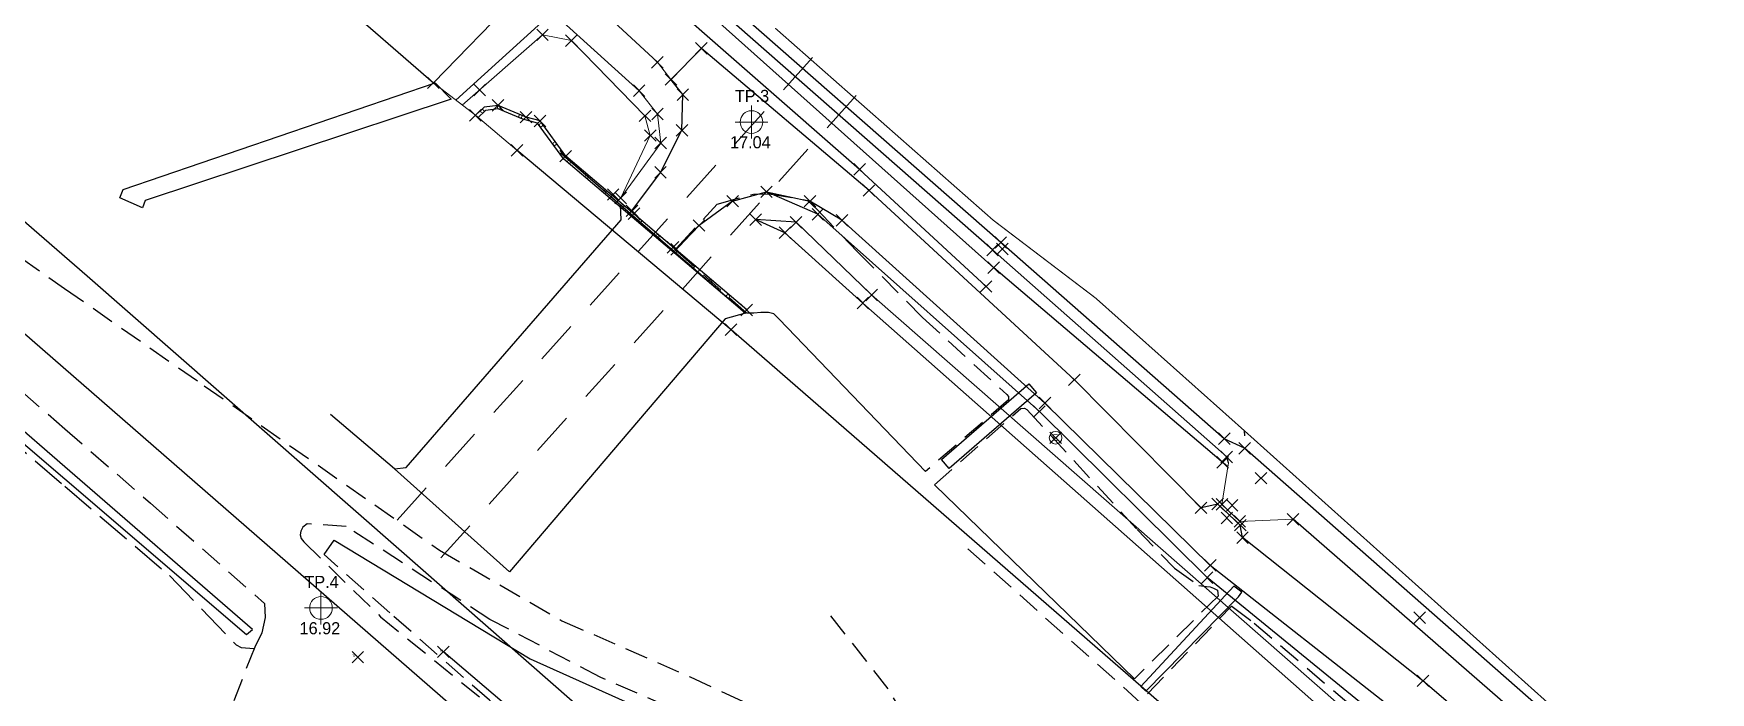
# Model space of a CAD drawing. Header units: millimetres. Extents: x 209513 to 211421, y 268482 to 269727.
# Drawn here: x 209852.9 to 209997.9, y 268912.6 to 268969.6 of the extents above; entities that cross this region are included whole.
import ezdxf
from ezdxf.enums import TextEntityAlignment as Align

# ---------------------------------------------------------------- set-up
doc = ezdxf.new("R2010")
doc.units = ezdxf.units.MM
doc.header["$MEASUREMENT"] = 0
doc.header["$PDMODE"] = 3
doc.header["$PDSIZE"] = 0.5
for name, pattern in [('7P5M5', [12.5, 7.5, -5]), ('AAA005', [4, 3, -1]), ('AD0024', [3, 2, -1]), ('AZ071', [3, 2, -1])]:
    doc.linetypes.add(name, pattern=pattern)
doc.layers.get('0').update_dxf_attribs({"linetype": 'CONTINUOUS'})
doc.layers.add('00-구역계', color=8, linetype='CONTINUOUS', plot=False)
for name, color, linetype, lineweight in [('BOX', 8, 'CONTINUOUS', 0), ('도근점', 8, 'CONTINUOUS', 0), ('옹벽', 8, 'CONTINUOUS', 0), ('전력주', 8, 'CONTINUOUS', 0), ('지반고', 8, 'CONTINUOUS', 0), ('측점', 8, 'CONTINUOUS', 0)]:
    doc.layers.add(name, color=color, linetype=linetype, lineweight=lineweight)
for name, color, linetype in [('구조물', 8, 'CONTINUOUS'), ('측구', 8, 'CONTINUOUS'), ('콘크리트포장', 8, 'CONTINUOUS'), ('현황', 8, 'CONTINUOUS'), ('현황1', 8, 'CONTINUOUS'), ('휀스', 8, 'FENCELINE2')]:
    doc.layers.add(name, color=color, linetype=linetype)
doc.layers.get('0').off()
doc.layers.get('지반고').off()
doc.styles.add('Style-Dot', font='Dotum.ttf')
doc.styles.add('Style-WORKING', font='WORKING.shx')
doc.styles.add('txt', font='TXT', dxfattribs={"height": 0.2})
doc.linetypes.add('FENCELINE2', pattern='A,1,-0.4,[132,ltypeshp.shx,S=0.4,R=0,X=-0.4,Y=0],-0.4,4', length=5.800000000000001)

# ---------------------------------------------------------------- blocks, each defined once
blk = doc.blocks.new('o3')
at = {"layer": '옹벽', "lineweight": 0}
blk.add_circle((0, 0), 0.15, dxfattribs=at)
blk = doc.blocks.new('nfng')
at = {"layer": '도근점', "lineweight": 0}
for points in [[(195018.505, 431932.3304681596), (195018.505, 431931.501), (195018.505, 431930.6715318404)], [(195017.6755318405, 431931.501), (195018.505, 431931.501), (195019.3344681596, 431931.501)]]:
    blk.add_lwpolyline(points, dxfattribs=at)
blk.add_circle((195018.505, 431931.501), 0.5742378270369954, dxfattribs=at)
blk = doc.blocks.new('ep')
at = {"layer": '전력주', "lineweight": 0}
blk.add_circle((0, 0), 0.548539918217936, dxfattribs=at)
at = {"layer": '전력주', "lineweight": 0, "style": 'Style-Dot'}
blk.add_text('E', height=0.5429726355287119, dxfattribs=at).set_placement((-0.2559829561214428, -0.242985439079348))

msp = doc.modelspace()

# ---------------------------------------------------------------- linework, layer by layer
at = {"layer": '00-구역계', "ltscale": 16, "const_width": 0.1, "flags": 128}
msp.add_lwpolyline([(210079.313, 268828.079), (210069.5, 268836.567), (210048.412, 268855.119), (210042.195, 268860.453), (210039.294, 268862.982), (210012.217, 268886.767), (210004.543, 268893.569), (209997.092, 268900.223), (209986.458, 268909.697), (209984.662, 268910.926), (209957.389, 268935.379), (209944.709, 268946.687), (209935.827, 268953.442), (209916.997, 268970.032)], dxfattribs=at)
at = {"layer": 'BOX', "lineweight": 0}
for p, q in [((209955.612, 268928.859, 17.038), (209956.179, 268932.45, 15.122)), ((209957.163, 268927.386, 17.051), (209955.612, 268928.859, 17.038)), ((209961.763, 268927.573, 16.036), (209957.163, 268927.386, 17.051))]:
    msp.add_line(p, q, dxfattribs=at)
at = {"layer": '구조물', "linetype": '7P5M5', "ltscale": 0.5}
for points in [[(209920.2033151913, 268967.4919493013), (209883.1564763633, 268926.224106703)], [(209923.9890801667, 268964.2243090941), (209886.8771680609, 268922.8839789673)]]:
    msp.add_lwpolyline(points, dxfattribs=at)
at = {"layer": '옹벽', "lineweight": -3}
for p, q in [((209891.819, 268963.2, 22.919), (209891.06, 268962.504, 22.987)), ((209891.952072252, 268962.9149894365), (209891.2627569605, 268962.2828900387)), ((209893.021, 268963.359, 22.918), (209891.819, 268963.2, 22.919)), ((209893.03630891, 268963.0584117564), (209891.952072252, 268962.9149894365)), ((209895.45, 268962.346, 22.883), (209893.021, 268963.359, 22.918)), ((209896.653, 268962.016, 22.928), (209895.45, 268962.346, 22.883)), ((209898.878, 268958.968, 22.936), (209896.653, 268962.016, 22.928)), ((209914.522, 268945.674, 22.896), (209898.878, 268958.968, 22.936))]:
    msp.add_line(p, q, dxfattribs=at)
at = {"layer": '옹벽', "lineweight": -3, "elevation": 22.896}
msp.add_lwpolyline([(209914.3277343198, 268945.4453936888), (209898.7108194547, 268958.7163772107), (209896.4449522433, 268961.8203606985), (209895.1592829628, 268962.1730380572), (209893.03630891, 268963.0584117564)], dxfattribs=at)
at = {"layer": '측구', "lineweight": -3}
msp.add_line((210002.388, 268892.232, 16.073), (209961.763, 268927.573, 16.036), dxfattribs=at)
for points in [[(210003.7571928771, 268893.1104674762, 16.1193552725134), (209957.573, 268933.717, 16.039), (209957.573, 268933.717, 16.039), (209955.819, 268934.534, 15.108), (209936.494, 268951.51, 15.486), (209908.521, 268976.102, 15.518), (209895.236, 268987.721, 15.551), (209894.516, 268988.315, 16.045)], [(209956.179, 268932.45, 15.122), (209956.028, 268932.959, 15.114), (209935.778, 268950.864, 15.486), (209907.991, 268975.284, 15.514), (209894.459, 268987.145, 15.7), (209893.848, 268987.587, 16.015)]]:
    msp.add_polyline3d(points, dxfattribs=at)
at = {"layer": '측점', "lineweight": -3}
for p in [(209896.871, 268969.46, 18.572), (209899.361, 268968.966, 18.619), (209910.601, 268968.285, 16.927), (209906.796, 268967.09, 16.92), (209887.432, 268965.31, 17.067), (209891.428, 268964.693, 18.532), (209905.226, 268964.625, 18.671), (209907.973, 268965.597, 17.087), (209893.021, 268963.359, 22.918), (209909.005, 268964.293, 17.1), (209891.06, 268962.504, 22.987), (209895.45, 268962.346, 22.883), (209896.653, 268962.016, 22.928), (209905.725, 268962.456, 18.632), (209906.814, 268962.616, 18.678), (209906.186, 268960.756, 18.668), (209907.093, 268960.104, 18.609), (209908.926, 268961.214, 17.272), (209894.659, 268959.476, 23.36), (209898.878, 268958.968, 22.936), (209907.066, 268957.567, 17.42), (209924.285, 268957.824, 16.716), (209916.232, 268955.883, 17.049), (209925.101, 268956.002, 16.67), (209902.974, 268955.652, 18.86), (209903.628, 268955.36, 18.683), (209904.599, 268954.246, 17.563), (209913.304, 268955.082, 17.278), (209919.988, 268955.079, 16.877), (209904.783, 268954, 17.575), (209910.404, 268952.972, 17.501), (209915.298, 268953.488, 18.24), (209918.794, 268953.257, 18.237), (209920.67, 268953.947, 16.899), (209922.76, 268953.425, 16.689), (209917.828, 268952.352, 18.339), (209936.494, 268951.51, 15.486), (209908.158, 268951.095, 17.563), (209908.453, 268950.922, 17.531), (209935.778, 268950.864, 15.486), (209936.625, 268950.938, 14.842), (209935.884, 268949.321, 15.514), (209935.221, 268947.7, 16.732), (209914.522, 268945.674, 22.896), (209924.563, 268946.266, 18.547), (209925.319, 268946.969, 18.355), (209913.17, 268943.965, 23.494), (209942.856, 268939.635, 16.726), (209939.827, 268936.89, 16.935), (209940.307, 268937.621, 16.736), (209941.234, 268934.618, 17.243), (209955.819, 268934.534, 15.108), (209955.675, 268932.494, 15.238), (209956.028, 268932.959, 15.114), (209957.573, 268933.717, 16.039), (209958.994, 268931.126, 14.488), (209953.808, 268928.564, 17.216), (209955.253, 268928.885, 17.221), (209955.612, 268928.859, 17.038), (209956.495, 268928.779), (209956.037, 268927.694), (209957.163, 268927.386, 17.051), (209957.197, 268927.065, 17.215), (209961.763, 268927.573, 16.036), (209957.388, 268925.984, 17.162), (209954.334, 268922.53, 17.396), (209954.609, 268923.583, 17.156), (209972.709, 268919.076, 14.534), (209972.995, 268913.601, 16.585)]:
    msp.add_point(p, dxfattribs=at)
at = {"layer": '측점'}
for p in [(209880.898, 268915.654, 16.769), (209888.301, 268916.113, 17.063)]:
    msp.add_point(p, dxfattribs=at)
at = {"layer": '콘크리트포장', "lineweight": -3}
for p, q in [((209913.304, 268955.082, 17.278), (209916.232, 268955.883, 17.049)), ((209916.232, 268955.883, 17.049), (209919.988, 268955.079, 16.877))]:
    msp.add_line(p, q, dxfattribs=at)
at = {"layer": '콘크리트포장'}
msp.add_line((209905.36, 268901.612, 17.032), (209888.301, 268916.113, 17.063), dxfattribs=at)
at = {"layer": '콘크리트포장', "lineweight": -3}
msp.add_lwpolyline([(209997.6881826206, 268816.3044473495), (209904.7675947853, 268897.7301812787), (209809.3898192132, 268980.7816179128)], dxfattribs=at)
for points in [[(209998.853, 268891.482, 16.471), (209972.995, 268913.601, 16.585), (209957.388, 268925.984, 17.162), (209957.197, 268927.065, 17.215), (209955.253, 268928.885, 17.221), (209953.808, 268928.564, 17.216), (209942.856, 268939.635, 16.726), (209925.101, 268956.002, 16.67), (209910.601, 268968.285, 16.927)], [(209904.783, 268954, 17.575), (209904.599, 268954.246, 17.563), (209907.066, 268957.567, 17.42), (209908.926, 268961.214, 17.272), (209909.005, 268964.293, 17.1), (209907.973, 268965.597, 17.087)], [(209913.304, 268955.082, 17.278), (209910.404, 268952.972, 17.501), (209908.453, 268950.922, 17.531), (209908.158, 268951.095, 17.563)], [(210101.309, 268784.337, 17.825), (210103.155, 268786.724, 17.65), (210105.128, 268790.095, 17.235), (210105.107, 268794.294, 16.91), (210099.201, 268799.376, 16.896), (210069.046, 268823.754, 17.693), (210066.429, 268825.934, 17.705), (210053.644, 268838.888, 16.428), (210028.032, 268861.46, 16.404), (209996.508, 268888.878, 16.53), (209970.583, 268911.019, 16.624), (209954.609, 268923.583, 17.156), (209940.307, 268937.621, 16.736), (209922.76, 268953.425, 16.689), (209919.9880000002, 268955.079, 16.87699999998815)]]:
    msp.add_polyline3d(points, dxfattribs=at)
at = {"layer": '현황', "lineweight": 0}
for p, q in [((209887.432, 268965.31, 17.067), (209896.036, 268974.179, 16.915)), ((209897.729, 268971.401, 18.262), (209889.3741646781, 268963.8078737357, -4.650468924248976)), ((209889.9281377468, 268963.3794149621, 18.52097767956473), (209896.871, 268969.46, 18.572)), ((209896.871, 268969.46, 18.572), (209899.361, 268968.966, 18.619)), ((209899.361, 268968.966, 18.619), (209905.725, 268962.456, 18.632)), ((209910.601, 268968.285, 16.927), (209907.973, 268965.597, 17.087)), ((209906.796, 268967.09, 16.92), (209907.973, 268965.597, 17.087)), ((209891.06, 268962.504, 22.987), (209887.432, 268965.31, 17.067)), ((209894.659, 268959.476, 23.36), (209891.06, 268962.504, 22.987)), ((209905.725, 268962.456, 18.632), (209906.186, 268960.756, 18.668)), ((209906.186, 268960.756, 18.668), (209903.628, 268955.36, 18.683)), ((209925.319, 268946.969, 18.355), (209994.743, 268886.159, 17.9))]:
    msp.add_line(p, q, dxfattribs=at)
at = {"layer": '현황', "linetype": 'AD0024'}
for points in [[(209702.111, 269070.824), (209715.682595586, 269058.921770193), (209729.912510584, 269044.401586071), (209747.642430461, 269028.821356984), (209767.002348591, 269012.431102176), (209790.422244722, 268992.280784553), (209799.162215535, 268985.69066634), (209809.242179073, 268977.850527848), (209813.542159834, 268974.170467255), (209822.462104737, 268965.140336133), (209834.462051746, 268954.99016377), (209845.051988324, 268944.52000451), (209855.555274742, 268935.400536796), (209862.96190359, 268928.96973784), (209872.841855468, 268920.299588017), (209872.90184252, 268919.079582818), (209872.591826665, 268917.749581678), (209871.98181062, 268916.529584566), (209870.141750859, 268911.799589546)], [(209742.522722574, 269058.611483741), (209738.442689809, 269057.391524341), (209739.332677123, 269055.791511104), (209746.762633148, 269048.271413605), (209777.722451228, 269017.240996179), (209800.452327178, 268995.530680687), (209817.292223966, 268978.490437624), (209827.142175089, 268969.630296361), (209849.262087918, 268951.919980295), (209855.541837965, 268947.541839414), (209867.622035179, 268939.119718893), (209887.97197548, 268924.899423554), (209898.551958141, 268918.799272799), (209909.621956592, 268913.959119907), (209919.881951458, 268909.148975906), (209923.051950237, 268907.698931366), (209924.711959308, 268907.828911728), (209927.071976846, 268908.438885603), (209928.421996515, 268909.668874394), (209928.252004037, 268910.428879665), (209926.752024332, 268912.918908333), (209921.372074294, 268919.769001909)], [(210117.7538404583, 268735.7154414549), (210114.34092991, 268738.375576827), (210097.06101367, 268752.535899694), (210046.571263607, 268794.786819844), (210008.631462265, 268827.927490263), (209963.889931363, 268866.922992263), (209952.811745969, 268876.578430574), (209925.721872943, 268899.4988645), (209921.511903285, 268904.048934929), (209918.621912141, 268906.078978544), (209910.561919288, 268910.139093089), (209901.911920225, 268913.889212885), (209892.321930629, 268918.919348314), (209879.89196027, 268926.949528064), (209876.531947069, 268927.169569081), (209876.131942065, 268926.879572793), (209875.971937634, 268926.539573448), (209875.921933932, 268926.219572863), (209876.001930833, 268925.899570721), (209876.231928756, 268925.609566894), (209882.871889298, 268919.139462972), (209895.351836849, 268909.009273236), (209904.101793759, 268901.349136487), (209912.381759747, 268894.739008446)], [(209933.652188548, 268925.018876526), (209961.742043811, 268899.988425825), (209999.892936317, 268866.964025039), (210008.841809282, 268859.217644675), (210042.08162972, 268829.517065379), (210095.651358862, 268783.906103627), (210117.7186831647, 268766.1885750643)]]:
    msp.add_lwpolyline(points, dxfattribs=at)
at = {"layer": '현황', "lineweight": 0, "extrusion": (0.03716487765749315, 0.05711418563161481, 0.9976756695782159), "elevation": 23179.87737220091}
msp.add_lwpolyline([(-29241.03430830783, -339133.9174926782), (-29230.41336379736, -339135.766587242), (-29228.14919434447, -339133.9908694465)], dxfattribs=at)
at = {"layer": '현황', "color": 8, "linetype": 'Continuous'}
for points in [[(209860.612186054, 268956.079862086), (209887.572412797, 268965.319582606), (209888.972404054, 268963.909560986), (209862.52218472, 268955.129836398), (209862.282176778, 268954.499836957), (209860.33217695, 268955.3598628)], [(209903.622373127, 268954.749354662), (209914.412321566, 268945.38919031), (209912.652308112, 268944.909209097), (209894.011983034, 268923.019343865), (209884.062033913, 268931.949497072), (209885.072039583, 268932.039485379), (209903.682359579, 268953.479348909)], [(209855.558921127, 268932.105664229), (209840.411974429, 268945.24006162), (209839.751964443, 268944.600067257), (209855.560069912, 268931.067872586), (209871.281819091, 268917.609596959), (209871.791826002, 268918.029592346)], [(209938.912369162, 268939.288875233), (209939.572363805, 268938.518864079), (209932.042256986, 268931.958925381), (209931.372262297, 268932.728936638)]]:
    msp.add_lwpolyline(points, close=True, dxfattribs=at)
at = {"layer": '현황', "linetype": 'Continuous'}
for points in [[(209929.982244684, 268931.708948869), (209917.342329677, 268944.879153693), (209916.862332345, 268945.329161197), (209916.41233145, 268945.439166952), (209915.752328585, 268945.459174811), (209915.142325081, 268945.399181751), (209914.532322236, 268945.399188939)], [(209957.594, 268934.781), (209957.5517799537, 268935.2330513253)], [(209948.052132189, 268913.788654306), (209930.762235622, 268930.548934646)], [(209878.861942794, 268925.779536024), (209895.791909692, 268915.519293265), (209904.841907177, 268911.449167714), (209914.511900525, 268906.749031318), (209920.921886156, 268902.72893665), (209927.771854164, 268896.918828534), (209932.701828011, 268892.458749043)]]:
    msp.add_lwpolyline(points, dxfattribs=at)
at = {"layer": '현황', "color": 8, "linetype": 'AAA005'}
msp.add_lwpolyline([(209846.911924543, 268937.809959696), (209855.560773045, 268930.432119355), (209864.601843532, 268922.719695833), (209870.391805223, 268916.70960441), (209870.801804842, 268916.499598698), (209871.931809088, 268916.40958473)], dxfattribs=at)
at = {"layer": '현황', "color": 8, "linetype": 'Continuous'}
msp.add_lwpolyline([(209948.59212723, 268913.108644766), (209949.042124922, 268912.708637546), (209957.052251355, 268920.858577291), (209957.342257199, 268921.268575652), (209956.642259555, 268921.778586365), (209948.59212723, 268913.108644766)], dxfattribs=at)
at = {"layer": '현황', "lineweight": -3}
for points in [[(209935.221, 268947.7, 16.732), (209924.285, 268957.824, 16.716), (209896.292, 268982.353, 16.881), (209886.996, 268990.854, 16.629), (209870.459, 269005.246, 16.58), (209857.919, 269014.385, 16.673), (209856.013, 269015.192, 17.065)], [(209956.1254024472, 268932.1110520955, 15.23171880777069), (209935.884, 268949.321, 15.514), (209906.304, 268975.772, 15.729), (209894.26, 268986.464, 15.83)], [(210061.237, 268815.192, 23.905), (209988.694, 268878.282, 23.265), (209913.17, 268943.965, 23.494), (209894.659, 268959.476, 23.36)], [(210105.1155901854, 268792.5763719778, 17.14887410483197), (210068.174, 268822.428, 17.988), (210051.388, 268839.483, 16.676), (210027.271, 268860.281, 16.69), (209995.897, 268887.959, 16.784), (209969.697, 268910.009, 16.787), (209954.334, 268922.53, 17.396), (209939.827, 268936.89, 16.935), (209920.67, 268953.947, 16.899), (209916.232, 268955.883, 17.049)], [(210067.204, 268820.688, 18.702), (209994.08, 268884.824, 18.135), (209924.563, 268946.266, 18.547), (209917.828, 268952.352, 18.339), (209915.298, 268953.488, 18.24)], [(209925.319, 268946.969, 18.355), (209918.794, 268953.257, 18.237), (209915.298, 268953.488, 18.24)]]:
    msp.add_polyline3d(points, dxfattribs=at)
at = {"layer": '현황', "lineweight": 0}
msp.add_polyline3d([(209903.628, 268955.36, 18.683), (209907.093, 268960.104, 18.609), (209906.814, 268962.616, 18.678), (209905.226, 268964.625, 18.671), (209897.729, 268971.401, 18.262)], dxfattribs=at)
at = {"layer": '현황1', "flags": 128}
msp.add_lwpolyline([(209704.006968091, 269082.2897157199), (209718.1056363465, 269070.0562902436), (209745.9744988734, 269045.8800627714), (209765.8883860267, 269028.5689119519), (209779.8618069725, 269016.2648317612), (209806.1154862763, 268993.3626325125), (209830.8191789865, 268971.7717338658), (209857.4855285042, 268948.6275700837), (209884.437976539, 268925.0235543189), (209901.2959983509, 268910.2362743446), (209930.3193040951, 268884.8557170505), (209954.9093911228, 268863.3833290059), (209984.2841986899, 268837.8154423946), (210004.254691757, 268820.3275184938), (210026.243605242, 268801.396260232), (210033.1339636055, 268795.4821221816), (210045.6441084218, 268784.7098667924), (210069.1282158789, 268765.1943097948), (210094.0017341295, 268744.4246202614)], dxfattribs=at)
at = {"layer": '현황1', "linetype": 'Continuous'}
for points in [[(209898.432397902, 268959.259433027), (209903.622373127, 268954.749354662)], [(209884.062033913, 268931.949497072), (209878.54205893, 268936.619580247)]]:
    msp.add_lwpolyline(points, dxfattribs=at)
at = {"layer": '현황1', "linetype": 'AZ071'}
for points in [[(209914.532322236, 268945.399188939), (209908.432352608, 268950.799282542), (209908.489764645, 268951.053221891), (209908.711586443, 268951.306379308), (209911.962412847, 268954.80925742), (209915.102437265, 268955.69922436), (209916.452443807, 268955.719208674), (209919.792453234, 268955.149167306), (209920.192450849, 268954.759161014), (209920.672447965, 268954.289153456), (209924.112424858, 268950.69909822), (209929.732389041, 268945.019008234), (209937.002350193, 268938.368893892), (209937.172348906, 268938.178891057), (209937.172345952, 268937.908889893), (209929.982244684, 268931.708948869)], [(209930.762235622, 268930.548934646), (209938.22234263, 268937.158874203), (209938.552344497, 268937.188870417), (209938.752344004, 268937.058867481), (209948.282274785, 268926.698708594), (209951.502253087, 268923.358655179), (209953.602246357, 268921.858623262), (209954.272248473, 268921.768614806), (209954.602249672, 268921.738610706), (209954.892249698, 268921.618606681), (209955.22224936, 268921.448601952), (209955.282244039, 268920.938598939), (209948.052132189, 268913.788654306)], [(209932.701828011, 268892.458749043), (209924.441693147, 268883.578813588), (209924.291690605, 268883.408814738), (209924.111689454, 268883.378816846), (209923.871688472, 268883.388819863), (209914.181755894, 268893.628981799), (209912.241768811, 268895.629013781), (209903.891798676, 268901.889141201), (209892.281854334, 268911.91932176), (209883.661896753, 268919.48945478), (209877.981925043, 268924.519541876), (209878.861942794, 268925.779536024)], [(209949.182123153, 268912.488634878), (209956.44223964, 268920.048580981), (209956.472239779, 268920.048580621), (209956.502239589, 268920.018580124), (209958.402232791, 268918.598550834), (209968.032187171, 268910.398396923), (209975.992151009, 268903.778269255), (209976.132150002, 268903.628266841), (209976.012148678, 268903.558267977), (209975.982146778, 268903.398267592), (209968.522028124, 268895.728323174)]]:
    msp.add_lwpolyline(points, dxfattribs=at)
at = {"layer": '휀스', "lineweight": -3}
msp.add_line((209792.477, 269047.898, 16.314), (209887.432, 268965.31, 17.067), dxfattribs=at)

# ---------------------------------------------------------------- block references
at = {"lineweight": 0, "xscale": 1.70625000000291, "yscale": 1.70625000000291, "zscale": 1.70625000000291}
for p in [(-122835.3891945303, -468021.1985654798, 17.035), (-122872.6091945303, -468063.2195654798, 16.924)]:
    msp.add_blockref('nfng', p, dxfattribs=at)
at = {"layer": '옹벽', "lineweight": 0}
for p, rotation in [((209891.6648362472, 268962.855658439, 22.896), 222.5207004365374), ((209893.1130973684, 268963.1889093673, 22.896), 157.3617135880381), ((209894.9590037997, 268962.4190850712, 22.896), 157.3617135880381), ((209896.7439058956, 268961.6652355746, 22.896), 126.1289536232309), ((209897.9231150726, 268960.0498514974, 22.896), 126.1289536232309), ((209899.1844464153, 268958.5107421894, 22.896), 139.6426934733107), ((209900.7084884898, 268957.2156376549, 22.896), 139.6426934733107), ((209902.2325305642, 268955.9205331204, 22.896), 139.6426934733107), ((209903.7565726387, 268954.6254285859, 22.896), 139.6426934733107), ((209905.2806147131, 268953.3303240514, 22.896), 139.6426934733107), ((209906.8046567876, 268952.0352195169, 22.896), 139.6426934733107), ((209908.3286988621, 268950.7401149824, 22.896), 139.6426934733107), ((209909.8527409365, 268949.4450104479, 22.896), 139.6426934733107), ((209911.376783011, 268948.1499059134, 22.896), 139.6426934733107), ((209912.9008250854, 268946.8548013789, 22.896), 139.6426934733107)]:
    msp.add_blockref('o3', p, dxfattribs=dict(at, rotation=rotation))
at = {"layer": '지반고'}
msp.add_blockref('ep', (209941.234, 268934.618, 17.243), dxfattribs=at)

# ---------------------------------------------------------------- texts
at = {"layer": '도근점', "lineweight": -3, "style": 'Style-WORKING'}
for s, p in [('TP.3', (209914.9819302664, 268963.3387632834, 17.035)), ('17.04', (209914.8403816097, 268959.3333459332, 17.035)), ('TP.4', (209877.7619302664, 268921.3177632834, 16.924)), ('16.92', (209877.6203816097, 268917.3123459332, 16.924))]:
    msp.add_text(s, height=1.05, rotation=359.9999999976179, dxfattribs=at).set_placement(p, align=Align.BOTTOM_CENTER)
at = {"layer": '측점', "style": 'txt'}
for s, p in [('TP5', (209880.898, 268915.654, 16.769)), ('C3', (209888.301, 268916.113, 17.063))]:
    msp.add_text(s, height=0.2, dxfattribs=at).set_placement(p, align=Align.RIGHT)

doc.saveas('drawing.dxf')
